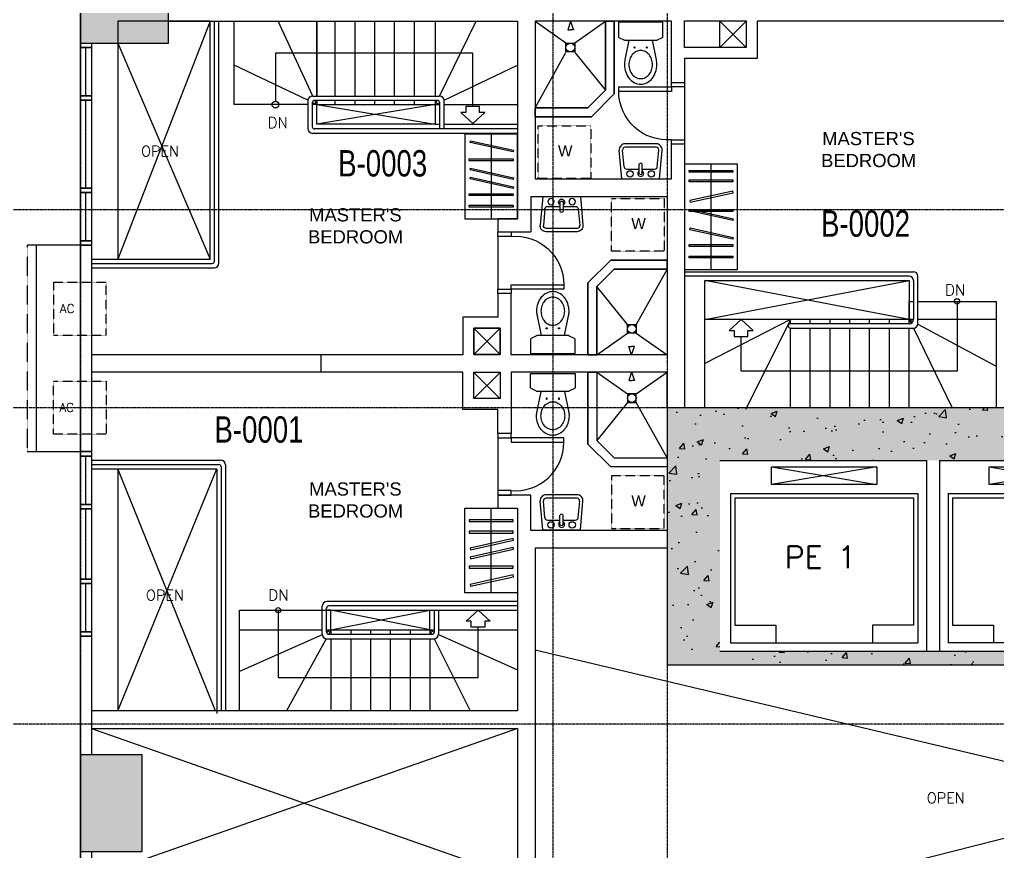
# Model space of a CAD drawing. Header units: inches. Extents: x -189245 to 740841, y -215444 to 469401.
# Drawn here: x -44410 to -33282, y -116531 to -107064 of the extents above; entities that cross this region are included whole.
import ezdxf
from ezdxf.enums import TextEntityAlignment as Align

# ---------------------------------------------------------------- set-up
doc = ezdxf.new("R2010")
doc.units = ezdxf.units.IN
doc.header["$LTSCALE"] = 10
doc.header["$MEASUREMENT"] = 0
for name, pattern in [('GRID NORMAL$0$GRID BASEMENT$0$GRID GROUND$0$GRID$0$$0$PHANTOM', [2.5, 1.25, -0.25, 0.25, -0.25, 0.25, -0.25]), ('HIDDEN', [0.375, 0.25, -0.125]), ('HIDDEN2', [0.1875, 0.125, -0.0625])]:
    doc.linetypes.add(name, pattern=pattern)
for name, color, linetype in [('A-CMU WALL', 4, 'Continuous'), ('A-COLUMN HATCH', 252, 'Continuous'), ('A-DOOR', 1, 'Continuous'), ('A-ELEVATOR', 2, 'Continuous'), ('A-EQUIPMENT', 2, 'Continuous'), ('A-EQUIPTMENT', 1, 'Continuous'), ('A-FIX', 1, 'Continuous'), ('A-FIXTURES', 2, 'Continuous'), ('A-GRID', 8, 'Continuous'), ('A-HATCH COLUMN', 252, 'Continuous'), ('A-HATCH GRAVEL', 8, 'Continuous'), ('A-HATCH-RC', 252, 'Continuous'), ('A-RAILING', 2, 'Continuous'), ('A-SHEARWALL', 6, 'Continuous'), ('A-STAIR', 1, 'Continuous'), ('A-TEXT', 3, 'Continuous'), ('A-UNIT NUMBER', 2, 'Continuous'), ('A-WINDOW', 2, 'Continuous'), ('CABINET', 1, 'Continuous'), ('COLUMN', 6, 'Continuous'), ('TEXT', 3, 'Continuous'), ('TSG- DIM BODY PLANS', 1, 'Continuous'), ('TSG- OPENNING', 1, 'Continuous'), ('TSG- plaster', 4, 'Continuous'), ('TSG- ZOCALLO', 86, 'HIDDEN2'), ('TSG-DIM_WINDWS', 1, 'Continuous')]:
    doc.layers.add(name, color=color, linetype=linetype)
doc.layers.add('DEFPOINT', color=7, linetype='Continuous', plot=False)
doc.styles.add('ARIAL', font='ARIAL.TTF', dxfattribs={"width": 0.75})
doc.styles.add('PRSP_Simplex', font='simplex.shx')

# ---------------------------------------------------------------- blocks, each defined once
blk = doc.blocks.new('door600')
at = {"color": 2}
for points in [[(50, 150), (100, 150), (100, 750), (50, 750)], [(50, 150), (0, 150), (0, 0), (50, 0)], [(700, 150), (650, 150), (650, 0), (700, 0)]]:
    blk.add_lwpolyline(points, close=True, dxfattribs=at)
at = {"color": 1}
blk.add_arc((100, 198), 552, 355.0209, 90, dxfattribs=at)
blk = doc.blocks.new('A$C0F7673EA')
at = {"layer": 'A-RAILING'}
for p, q in [((0, 1278), (-2332, 1278)), ((0, 1228), (-2312, 1228)), ((-887, 1228), (-887, 928)), ((-837, 1228), (-837, 908)), ((-2387, 908), (-2387, 1223)), ((-2337, 928), (-2337, 1203)), ((-912, 903), (-2312, 903)), ((-2332, 853), (-892, 853)), ((-2387, -1108), (-2387, -1423)), ((-2332, -1053), (-892, -1053)), ((-912, -1103), (-2312, -1103)), ((-837, -1428), (-837, -1108)), ((-2337, -1128), (-2337, -1403)), ((-887, -1428), (-887, -1128)), ((0, -1428), (-2312, -1428)), ((0, -1478), (-2332, -1478))]:
    blk.add_line(p, q, dxfattribs=at)
for centre, radius, start, end in [((-2332, 1223), 55, 90, 180), ((-2312, 1203), 25, 90, 180), ((-2332, 908), 55, 180, 270), ((-2312, 928), 25, 180, 270), ((-912, 928), 25, 270, 0), ((-892, 908), 55, 270, 0), ((-2332, -1108), 55, 90, 180), ((-2312, -1128), 25, 90, 180), ((-912, -1128), 25, 0, 90), ((-892, -1108), 55, 0, 90), ((-2332, -1423), 55, 180, 270), ((-2312, -1403), 25, 180, 270)]:
    blk.add_arc(centre, radius, start, end, dxfattribs=at)
at = {"layer": 'A-STAIR'}
for p, q in [((-2387, 950), (-3225, 950)), ((-3225, 950), (-3225, 0)), ((-2287, 950), (-2337, 950)), ((-2287, 903), (-2287, 950)), ((-937, 950), (-887, 950)), ((-937, 903), (-937, 950)), ((-837, 950), (0, 950)), ((-2287, 1), (-2287, 853)), ((-937, 0), (-937, 853)), ((-3225, -1150), (-3225, -200)), ((-2287, -201), (-2287, -1053)), ((-937, -200), (-937, -1053)), ((-2287, -1103), (-2287, -1150)), ((-937, -1103), (-937, -1150)), ((-2387, -1150), (-3225, -1150)), ((-2287, -1150), (-2337, -1150)), ((-937, -1150), (-2287, -1375)), ((-2287, -1150), (-937, -1375)), ((-937, -1150), (-887, -1150)), ((-837, -1150), (0, -1150))]:
    blk.add_line(p, q, dxfattribs=at)
at = {"layer": 'A-STAIR', "elevation": 0}
for points in [[(-2287, 950), (-937, 950), (-937, 1175)], [(-511, 966), (-511, 366), (-2756, 366), (-2756, 911)], [(-2287, 950), (-2287, 903)], [(-2287, 853), (-2287, 1)], [(-2287, -1053), (-2287, -201)], [(-511, -1166), (-511, -566), (-2756, -566), (-2756, -1111)], [(-2287, -1150), (-2287, -1103)], [(-2287, -1150), (-937, -1150), (-937, -1375)]]:
    blk.add_lwpolyline(points, dxfattribs=at)
at = {"layer": 'A-STAIR'}
for points in [[(-2287, 1175), (-937, 950)], [(-937, 1175), (-2287, 950)], [(-937, 1175), (-887, 1175)], [(-837, 1175), (0, 1175)], [(-2387, 902), (-3225, 500)], [(-2287, 950), (-2337, 926)], [(-2287, 950), (-2309, 903)], [(-2287, 903), (-2287, 950)], [(-2075, 950), (-2075, 903)], [(-1850, 950), (-1850, 903)], [(-1625, 950), (-1625, 903)], [(-1400, 950), (-1400, 903)], [(-1175, 950), (-1175, 903)], [(-937, 950), (-888, 926)], [(-937, 950), (-915, 903)], [(-838, 902), (0, 501)], [(-2332, 853), (-2725, 1)], [(-2287, 1), (-2287, 853)], [(-2075, 853), (-2075, 0)], [(-1850, 853), (-1850, 0)], [(-1625, 853), (-1625, 0)], [(-1400, 853), (-1400, 0)], [(-1175, 853), (-1175, 0)], [(-890, 853), (-474, 0)], [(-2332, -1053), (-2725, -201)], [(-2287, -201), (-2287, -1053)], [(-2075, -1053), (-2075, -200)], [(-1850, -1053), (-1850, -200)], [(-1625, -1053), (-1625, -200)], [(-1400, -1053), (-1400, -200)], [(-1175, -1053), (-1175, -200)], [(-890, -1053), (-474, -200)], [(-2387, -1102), (-3225, -700)], [(-838, -1102), (0, -701)], [(-2287, -1150), (-2309, -1103)], [(-2287, -1103), (-2287, -1150)], [(-2075, -1150), (-2075, -1103)], [(-1850, -1150), (-1850, -1103)], [(-1625, -1150), (-1625, -1103)], [(-1400, -1150), (-1400, -1103)], [(-1175, -1150), (-1175, -1103)], [(-937, -1150), (-915, -1103)], [(-2287, -1150), (-2337, -1126)], [(-937, -1150), (-888, -1126)], [(-937, -1375), (-887, -1375)], [(-837, -1375), (0, -1375)]]:
    blk.add_lwpolyline(points, dxfattribs=at)
at = {"layer": 'A-STAIR', "color": 2, "elevation": 0}
for points in [[(-647, 1042), (-511, 1166), (-374, 1042), (-433, 1042), (-433, 973), (-589, 973), (-589, 1042)], [(-647, -1242), (-511, -1366), (-374, -1242), (-433, -1242), (-433, -1173), (-589, -1173), (-589, -1242)]]:
    blk.add_lwpolyline(points, close=True, dxfattribs=at)
at = {"layer": 'A-STAIR'}
blk.add_lwpolyline([(-2287, -1150), (-937, -1150), (-937, -1375), (-2287, -1375)], close=True, dxfattribs=at)
at = {"layer": 'A-STAIR', "color": 2}
for centre in [(-2756, 950), (-2756, -1150)]:
    blk.add_circle(centre, 39, dxfattribs=at)
at = {"layer": 'TSG- DIM BODY PLANS', "color": 1}
blk.add_lwpolyline([(-2287, 950), (-937, 950), (-937, 1175), (-2287, 1175)], close=True, dxfattribs=at)
at = {"layer": 'A-TEXT', "style": 'PRSP_Simplex'}
for p in [(-2846, 1059), (-2846, -1418)]:
    blk.add_text('DN', height=125, dxfattribs=at).set_placement(p)
blk = doc.blocks.new('A$C4A62729B')
at = {"layer": 'A-COLUMN HATCH'}
for points in [[(5401, -600), (5401, -2775), (4886, -2775), (4886, -2925), (5401, -2925), (5401, -3750), (6001, -3750), (6001, 0), (1, 0), (1, -2925), (1114, -2925), (1114, -2775), (601, -2775), (601, -600)], [(2214, -2775), (2214, -2925), (3786, -2925), (3786, -2775)], [(2214, -2775), (2214, -2925), (3786, -2925), (3786, -2775)], [(5401, -8400), (5401, -6225), (4886, -6225), (4886, -6075), (5401, -6075), (5401, -5250), (6001, -5250), (6001, -9000), (1, -9000), (1, -6075), (1114, -6075), (1114, -6225), (601, -6225), (601, -8400)], [(2214, -6225), (2214, -6075), (3786, -6075), (3786, -6225)], [(2214, -6225), (2214, -6075), (3786, -6075), (3786, -6225)]]:
    blk.add_hatch(color=256, dxfattribs=at).paths.add_polyline_path(points)
at = {"layer": 'A-HATCH COLUMN'}
for points in [[(6001, 0), (1, 0), (1, -2925), (1114, -2925), (1114, -2775), (601, -2775), (601, -600), (5401, -600), (5401, -2775), (4886, -2775), (4886, -2925), (5401, -2925), (5401, -3750), (6001, -3750)], [(1109, -2775), (4893, -2775), (4893, -2925), (1109, -2925)], [(6001, -9000), (1, -9000), (1, -6075), (1114, -6075), (1114, -6225), (601, -6225), (601, -8400), (5401, -8400), (5401, -6225), (4886, -6225), (4886, -6075), (5401, -6075), (5401, -5250), (6001, -5250)], [(1109, -6225), (4893, -6225), (4893, -6075), (1109, -6075)]]:
    blk.add_hatch(color=256, dxfattribs=at).paths.add_polyline_path(points)
at = {"layer": 'A-HATCH GRAVEL'}
h = blk.add_hatch(dxfattribs=at)
h.set_pattern_fill('AR-CONC', color=256, scale=100, style=0)
h.set_pattern_definition([(50, (-6673.7, -30962.53), (717.26, -62.752), [75, -825]), (355, (-6673.7, -30962.5), (-138.751, 752.192), [60, -660]), (100.4514, (-6613.9, -30967.76), (578.51, 689.44), [63.74, -701.142]), (46.1842, (-6673.7, -30762.5), (1067.24, -165.52), [112.5, -1237.5]), (96.6356, (-6584.7, -30776.3), (934.663, 974.118), [95.61, -1051.713]), (351.1842, (-6673.7, -30762.5), (934.662, 974.12), [90, -990]), (21, (-6573.7, -30812.53), (596.907, -402.619), [75, -825]), (326, (-6573.7, -30812.5), (243.315, 725.15), [60, -660]), (71.4514, (-6523.9, -30846.1), (840.223, 322.53), [63.74, -701.142]), (37.5, (-6673.68, -30962.53), (12.1599, 332.8939), [0, -652, 0, -670, 0, -662.5]), (7.5, (-6673.68, -30962.53), (263.0695, 394.4117), [0, -382, 0, -637, 0, -252.5]), (327.5, (-6896.68, -30962.53), (533.8224, -22.5549), [0, -250, 0, -780, 0, -1035]), (317.5, (-6996.68, -30962.53), (583.186, 100.105), [0, -325, 0, -518, 0, -735])])
h.paths.add_polyline_path([(6001, 0), (1, 0), (1, -2925), (2214, -2925), (3786, -2925), (5401, -2925), (5401, -3750), (6001, -3750)])
h.paths.add_polyline_path([(5401, -600), (5401, -2775), (3786, -2775), (2214, -2775), (601, -2775), (601, -600)], flags=16)
h = blk.add_hatch(dxfattribs=at)
h.set_pattern_fill('AR-CONC', color=256, scale=100, style=0)
h.set_pattern_definition([(310, (-6673.7, 21962.53), (717.26, 62.752), [75, -825]), (5, (-6673.7, 21962.5), (-138.751, -752.192), [60, -660]), (259.5486, (-6613.9, 21967.76), (578.51, -689.44), [63.74, -701.142]), (313.8158, (-6673.7, 21762.5), (1067.24, 165.52), [112.5, -1237.5]), (263.3644, (-6584.7, 21776.3), (934.663, -974.118), [95.61, -1051.713]), (8.8158, (-6673.7, 21762.5), (934.662, -974.12), [90, -990]), (339, (-6573.7, 21812.53), (596.907, 402.619), [75, -825]), (34, (-6573.7, 21812.5), (243.315, -725.15), [60, -660]), (288.5486, (-6523.9, 21846.1), (840.223, -322.53), [63.74, -701.142]), (322.5, (-6673.68, 21962.53), (12.1599, -332.8939), [0, -652, 0, -670, 0, -662.5]), (352.5, (-6673.68, 21962.53), (263.0695, -394.4117), [0, -382, 0, -637, 0, -252.5]), (32.5, (-6896.68, 21962.53), (533.8224, 22.5549), [0, -250, 0, -780, 0, -1035]), (42.5, (-6996.68, 21962.53), (583.186, -100.105), [0, -325, 0, -518, 0, -735])])
h.paths.add_polyline_path([(6001, -9000), (1, -9000), (1, -6075), (2214, -6075), (3786, -6075), (5401, -6075), (5401, -5250), (6001, -5250)])
h.paths.add_polyline_path([(5401, -8400), (5401, -6225), (3786, -6225), (2214, -6225), (601, -6225), (601, -8400)], flags=16)
at = {"layer": 'A-EQUIPTMENT', "color": 1}
for p, q in [((1189, -875), (1189, -675)), ((1189, -675), (2389, -675)), ((2389, -675), (1189, -875)), ((1189, -675), (2389, -875)), ((2389, -675), (2389, -875)), ((3664, -875), (3664, -675)), ((3664, -675), (4864, -675)), ((4864, -675), (3664, -875)), ((3664, -675), (4864, -875)), ((4864, -675), (4864, -875)), ((2389, -875), (1189, -875)), ((4864, -875), (3664, -875)), ((723, -975), (723, -2675)), ((723, -975), (2854, -975)), ((2854, -975), (2854, -2675)), ((3198, -975), (3198, -2675)), ((3198, -975), (5329, -975)), ((5329, -975), (5329, -2675)), ((773, -1025), (773, -2475)), ((773, -1025), (2804, -1025)), ((2804, -1025), (2804, -2475)), ((3248, -1025), (3248, -2475)), ((3248, -1025), (5279, -1025)), ((5279, -1025), (5279, -2475)), ((773, -2475), (1239, -2475)), ((1239, -2475), (1239, -2675)), ((2804, -2475), (2339, -2475)), ((2339, -2475), (2339, -2675)), ((3248, -2475), (3714, -2475)), ((3714, -2475), (3714, -2675)), ((5279, -2475), (4814, -2475)), ((4814, -2475), (4814, -2675)), ((723, -2675), (2854, -2675)), ((5329, -2675), (3198, -2675)), ((723, -6325), (2854, -6325)), ((723, -8025), (723, -6325)), ((1239, -6525), (1239, -6325)), ((2339, -6525), (2339, -6325)), ((2854, -8025), (2854, -6325)), ((5329, -6325), (3198, -6325)), ((3198, -8025), (3198, -6325)), ((3714, -6525), (3714, -6325)), ((4814, -6525), (4814, -6325)), ((5329, -8025), (5329, -6325)), ((773, -6525), (1239, -6525)), ((773, -7975), (773, -6525)), ((2804, -6525), (2339, -6525)), ((2804, -7975), (2804, -6525)), ((3248, -7975), (3248, -6525)), ((3248, -6525), (3714, -6525)), ((5279, -6525), (4814, -6525)), ((5279, -7975), (5279, -6525)), ((773, -7975), (2804, -7975)), ((3248, -7975), (5279, -7975)), ((723, -8025), (2854, -8025)), ((3198, -8025), (5329, -8025)), ((2389, -8125), (1189, -8125)), ((1189, -8125), (1189, -8325)), ((2389, -8325), (1189, -8125)), ((1189, -8325), (2389, -8125)), ((2389, -8325), (2389, -8125)), ((4864, -8125), (3664, -8125)), ((3664, -8125), (3664, -8325)), ((4864, -8325), (3664, -8125)), ((3664, -8325), (4864, -8125)), ((4864, -8325), (4864, -8125)), ((1189, -8325), (2389, -8325)), ((3664, -8325), (4864, -8325))]:
    blk.add_line(p, q, dxfattribs=at)
at = {"layer": 'A-SHEARWALL'}
for p, q in [((6000, 0), (0, 0)), ((0, 0), (0, -2925)), ((6001, -3750), (6001, 0)), ((601, -600), (1898, -600)), ((601, -600), (2951, -600)), ((2951, -600), (2951, -2778)), ((3101, -600), (3101, -2778)), ((3101, -600), (5401, -600)), ((3101, -600), (5401, -600)), ((5401, -2775), (601, -2775)), ((2214, -2775), (601, -2775)), ((2951, -2775), (2214, -2775)), ((2951, -2775), (2214, -2775)), ((3786, -2775), (3101, -2775)), ((3786, -2775), (3101, -2775)), ((1, -2925), (5401, -2925)), ((1, -2925), (2214, -2925)), ((2214, -2925), (3786, -2925)), ((2214, -2925), (3786, -2925)), ((5401, -2925), (5401, -3750)), ((5401, -3750), (6001, -3750)), ((5401, -6075), (5401, -5250)), ((5401, -5250), (6001, -5250)), ((6001, -5250), (6001, -9000)), ((0, -9000), (0, -6075)), ((1, -6075), (5401, -6075)), ((1, -6075), (2214, -6075)), ((2214, -6075), (3786, -6075)), ((2214, -6075), (3786, -6075)), ((5401, -6225), (601, -6225)), ((2214, -6225), (601, -6225)), ((2951, -6225), (2214, -6225)), ((2951, -6225), (2214, -6225)), ((3786, -6225), (3101, -6225)), ((3786, -6225), (3101, -6225)), ((601, -8400), (1898, -8400)), ((601, -8400), (2951, -8400)), ((3101, -8400), (5401, -8400)), ((3101, -8400), (5401, -8400)), ((6000, -9000), (0, -9000))]:
    blk.add_line(p, q, dxfattribs=at)
at = {"layer": 'A-SHEARWALL', "color": 2}
for p, q in [((2951, -600), (2951, -2775)), ((3101, -600), (3101, -2775)), ((2951, -8400), (2951, -6222)), ((2951, -8400), (2951, -6225)), ((3101, -8400), (3101, -6222)), ((3101, -8400), (3101, -6225))]:
    blk.add_line(p, q, dxfattribs=at)
at = {"layer": 'A-WINDOW', "color": 1}
blk.add_line((2951, -6225), (3101, -6225), dxfattribs=at)
at = {"layer": 'A-TEXT', "linetype": 'Continuous', "style": 'PRSP_Simplex'}
for s, p in [('PE 1', (1748, -1700)), ('PE 2', (4292, -1700)), ('PE 3', (1748, -7240)), ('PE 4', (4292, -7240))]:
    blk.add_text(s, height=250, dxfattribs=at).set_placement(p, align=Align.MIDDLE)
blk = doc.blocks.new('SHOWERHD')
at = {"layer": 'A-FIXTURES', "color": 2}
for p, q in [((-31, 93), (0, 93)), ((0, 0), (-31, 93)), ((0, 0), (31, 93)), ((31, 93), (0, 93))]:
    blk.add_line(p, q, dxfattribs=at)
blk = doc.blocks.new('EFLSHR-P')
at = {"layer": 'A-FIXTURES'}
for points in [[(186, -248), (216, -184, 0.142156), (218, -178), (218, 178, 0.142156), (216, 184), (186, 248, 0.256929), (177, 252), (13, 252), (13, -253), (177, -253)], [(218, -133), (441, -179, 0.05118), (495, -185, 0.083091), (582, -170, 0.090724), (653, -131, 0.104124), (702, -69, 0.11609), (718, 0, 0.11609), (702, 69, 0.104124), (653, 131, 0.090724), (582, 170, 0.083091), (495, 185, 0.05118), (441, 179), (218, 133)]]:
    blk.add_lwpolyline(points, format="xyb", dxfattribs=at)
blk.add_lwpolyline([(495, 135, 0.084254), (433, 124, 0.091411), (382, 95, 0.103766), (347, 50, 0.114587), (335, 0, 0.114587), (347, -50, 0.103766), (382, -95, 0.091411), (433, -124, 0.084254), (495, -135, 0.084254), (558, -124, 0.091411), (609, -95, 0.103766), (644, -50, 0.114587), (655, 0, 0.114587), (644, 50, 0.103766), (609, 95, 0.091411), (558, 124, 0.084254)], format="xyb", close=True, dxfattribs=at)
for centre in [(300, 70), (300, -70)]:
    blk.add_circle(centre, 6.77, dxfattribs=at)
blk.add_arc((177, -243), 10, 270, 327.6371, dxfattribs=at)
blk = doc.blocks.new('LAV')
for p, q in [((-214, 0), (-243, -326)), ((214, 0), (-214, 0)), ((214, 0), (243, -326)), ((-18, -63), (-18, -170)), ((18, -63), (18, -170)), ((-189, -139), (-206, -329)), ((-18, -112), (-159, -112)), ((159, -112), (18, -112)), ((189, -139), (206, -329)), ((-176, -362), (176, -362)), ((-176, -400), (176, -400))]:
    blk.add_line(p, q)
for centre in [(-121, -58), (121, -58)]:
    blk.add_circle(centre, 36)
for centre, radius, start, end in [((0, -63), 34.1, 301.2757, 238.7243), ((0, -71), 19.7, 25.7914, 154.2086), ((-159, -142), 30, 90, 174.9088), ((0, -161), 19.7, 205.7914, 334.2086), ((159, -142), 30, 5.0912, 90), ((-176, -332), 68, 174.9088, 270), ((-176, -332), 30, 174.9088, 270), ((176, -332), 68, 270, 5.0912), ((176, -332), 30, 270, 5.0912)]:
    blk.add_arc(centre, radius, start, end)
blk = doc.blocks.new('A$C588E7C43')
at = {"layer": 'CABINET', "color": 2, "linetype": 'HIDDEN', "ltscale": 500}
blk.add_line((-300, -964), (-300, 0), dxfattribs=at)
at = {"layer": 'CABINET', "color": 1, "linetype": 'Continuous'}
blk.add_lwpolyline([(0, -964), (-600, -964), (-600, 0), (0, 0)], close=True, dxfattribs=at)
at = {"layer": 'CABINET', "color": 2}
for points in [[(-50, -153), (-50, -133), (-550, -133), (-550, -153)], [(-50, -283), (-50, -263), (-550, -263), (-550, -283)], [(-47, -365), (-51, -346), (-539, -453), (-535, -473)], [(-47, -467), (-51, -448), (-539, -556), (-535, -575)], [(-50, -681), (-50, -661), (-550, -661), (-550, -681)], [(-47, -780), (-51, -760), (-539, -868), (-535, -888)]]:
    blk.add_lwpolyline(points, close=True, dxfattribs=at)

msp = doc.modelspace()

# ---------------------------------------------------------------- hatches: boundary and pattern name
at = {"layer": 'COLUMN'}
h = msp.add_hatch(color=253, dxfattribs=at)
h.paths.add_polyline_path([(-43716.96423, -115430.85693), (-43716.96423, -116530.85693), (-43016.96423, -116530.85693), (-43016.96423, -115430.85693)])
h.paths.add_polyline_path([(-37042.0004, -128580.85704), (-35942.00081, -128580.85693), (-35942.00053, -129380.85693), (-37042.0004, -129380.85704)])
h.paths.add_polyline_path([(-43717.0004, -124630.85693), (-42717.0004, -124630.85693), (-42717.0004, -125330.85693), (-43717.0004, -125330.85693)])
h.paths.add_polyline_path([(-43717.0004, -107330.85693), (-42717.0004, -107330.85693), (-42717.0004, -106630.85693), (-43717.0004, -106630.85693)])
h.paths.add_polyline_path([(-43717.0004, -99330.85985), (-42817.0004, -99330.85985), (-42817.0004, -98630.85985), (-43717.0004, -98630.85985)])
h.paths.add_polyline_path([(-43717.0004, -95230.85693), (-42917.0004, -95230.85693), (-42917.0004, -94530.85693), (-43717.0004, -94530.85693)])
h.paths.add_polyline_path([(-22292.0004, -117730.85693), (-21592.0004, -117730.85693), (-21592.0004, -116730.85693), (-22292.0004, -116730.85693)])
h.paths.add_polyline_path([(-10292.0004, -117730.85693), (-9592.0004, -117730.85693), (-9592.0004, -116730.85693), (-10292.0004, -116730.85693)])
h.paths.add_polyline_path([(-13291.64226, -110230.85693), (-12591.64226, -110230.85693), (-12591.64226, -109230.85693), (-13291.64226, -109230.85693)])
h.paths.add_polyline_path([(-16292.0004, -117730.85693), (-15592.0004, -117730.85693), (-15592.0004, -116730.85693), (-16292.0004, -116730.85693)])
h.paths.add_polyline_path([(-37042.0004, -102580.85693), (-35942.00081, -102580.85683), (-35942.00053, -103380.85683), (-37042.0004, -103380.85693)])
h.paths.add_polyline_path([(-32667.0004, -103330.85693), (-31867.0004, -103330.85693), (-31867.0004, -102630.85693), (-32667.0004, -102630.85693)])
h.paths.add_polyline_path([(-32667.0004, -129330.85693), (-31867.0004, -129330.85693), (-31867.0004, -128630.85693), (-32667.0004, -128630.85693)])
h.paths.add_polyline_path([(-19292.0004, -110230.85693), (-18592.0004, -110230.85693), (-18592.0004, -109230.85693), (-19292.0004, -109230.85693)])
h.paths.add_polyline_path([(-25292.0004, -110230.85693), (-24592.0004, -110230.85693), (-24592.0004, -109230.85693), (-25292.0004, -109230.85693)])
h.paths.add_polyline_path([(-28292.00041, -117730.85693), (-27592.00041, -117730.85693), (-27592.00041, -116730.85693), (-28292.00041, -116730.85693)])
h.paths.add_polyline_path([(-10292.0004, -122730.85693), (-9592.0004, -122730.85693), (-9592.0004, -121730.85693), (-10292.0004, -121730.85693)])
h.paths.add_polyline_path([(-16292.0004, -122730.85693), (-15592.0004, -122730.85693), (-15592.0004, -121730.85693), (-16292.0004, -121730.85693)])
h.paths.add_polyline_path([(-22292.0004, -122730.85693), (-21592.0004, -122730.85693), (-21592.0004, -121730.85693), (-22292.0004, -121730.85693)])
h.paths.add_polyline_path([(-28292.00041, -122730.85693), (-27592.00041, -122730.85693), (-27592.00041, -121730.85693), (-28292.00041, -121730.85693)])
h.paths.add_polyline_path([(-32667.0004, -109930.85693), (-31867.0004, -109930.85693), (-31867.0004, -109230.85693), (-32667.0004, -109230.85693)])
h.paths.add_polyline_path([(-43717.0004, -132626.32537), (-42817.0004, -132626.32537), (-42817.0004, -133326.32537), (-43717.0004, -133326.32537)])
h.paths.add_polyline_path([(-43717.0004, -136730.85693), (-42917.0004, -136730.85693), (-42917.0004, -137430.85693), (-43717.0004, -137430.85693)])
h.paths.add_polyline_path([(-32667.0004, -122030.85693), (-32667.0004, -122730.85693), (-31867.0004, -122730.85693), (-31867.0004, -122030.85693)])
edge = h.paths.add_edge_path()
edge.add_line((-32666.24158, -109880.85693), (-32667.0004, -109230.85693))
edge.add_line((-32667.0004, -109230.85693), (-31867.0004, -109230.85693))

# ---------------------------------------------------------------- linework, layer by layer
at = {"layer": 'A-CMU WALL'}
for p, q in [((-43717.0004, -107080.85693), (-43716.85851, -106630.85401)), ((-43717.0004, -106880.85693), (-43716.85851, -107330.85985)), ((-43717.0004, -107330.85985), (-43517.0004, -107330.85985)), ((-43717.0004, -107330.85985), (-43517.0004, -107330.85985)), ((-37042.0004, -110052.87205), (-37042.0004, -110052.87205)), ((-38092.0004, -110877.87205), (-38092.0004, -110877.87205)), ((-37942.0004, -110902.87323), (-37942.0004, -110902.87323)), ((-38092.0004, -111077.87205), (-38092.0004, -111077.87205)), ((-37942.00099, -111077.87087), (-37942.00099, -111077.87087)), ((-36842.0004, -111480.85693), (-37042.0004, -111480.85693)), ((-37042.0004, -111902.87205), (-37042.0004, -111902.87205)), ((-37042.0004, -112052.87205), (-37042.0004, -112052.87205)), ((-38743.85908, -113053.22918), (-38743.85908, -113053.22918)), ((-43591.78349, -115130.95905), (-43591.78349, -115430.85693)), ((-43591.78349, -116530.85693), (-43591.78349, -116830.85693))]:
    msp.add_line(p, q, dxfattribs=at)
at = {"layer": 'A-CMU WALL', "color": 1}
for p, q in [((-42242.0004, -107080.85686), (-43292.0004, -109789.80914)), ((-43292.0004, -107330.85686), (-42242.0004, -109789.80914)), ((-38942.00075, -110876.82868), (-39242.00075, -110576.82868)), ((-38942.00075, -110576.82868), (-39242.00075, -110876.82868)), ((-38941.8179, -111080.35658), (-39242.0004, -111377.87087)), ((-38941.8179, -111380.35658), (-39241.8179, -111080.35658)), ((-42181.7009, -114930.85693), (-43292.00046, -112177.87191)), ((-43292.00046, -112177.87191), (-43292.00046, -114930.95905)), ((-43292.0004, -114930.85693), (-42167.0004, -112177.87205))]:
    msp.add_line(p, q, dxfattribs=at)
at = {"layer": 'A-CMU WALL', "color": 3}
for p, q in [((-43716.69483, -109905.85693), (-43716.87558, -109905.85693)), ((-43716.69483, -110055.85693), (-43716.87558, -110055.85693))]:
    msp.add_line(p, q, dxfattribs=at)
at = {"layer": 'A-CMU WALL', "color": 1}
msp.add_lwpolyline([(-43292.0004, -109789.80914), (-42242.0004, -109789.80914), (-42242.0004, -107080.85686), (-43292.0004, -107080.85686)], close=True, dxfattribs=at)
at = {"layer": 'A-CMU WALL'}
for points in [[(-36842.0004, -107077.32202), (-36142.0004, -107077.32202), (-36142.0004, -107380.85203), (-36842.07274, -107380.85203)], [(-36842.0004, -107077.32202), (-36142.0004, -107077.32202), (-36142.0004, -107380.85203), (-36842.07274, -107380.85203)], [(-36142.0004, -107077.32202), (-36142.0053, -107380.85203), (-36441.96423, -107380.85203), (-36442.0004, -107077.32202)], [(-43717.04303, -109630.85991), (-43592.04303, -109630.85991), (-43592.04303, -111980.85699), (-43717.04303, -111980.85699)], [(-39242.0004, -110876.82903), (-39242.0004, -110576.82903), (-38942.0004, -110576.82903), (-38942.0004, -110876.82903)], [(-39241.81966, -110876.82447), (-38941.81966, -110876.82447), (-38941.92596, -110576.82692), (-39241.81755, -110576.82692)], [(-39241.81966, -110876.82447), (-38942.18394, -110876.82447), (-38942.18394, -110577.01188), (-39241.81966, -110577.01188)], [(-39241.8562, -111077.87087), (-38941.82351, -111077.87087), (-38941.89088, -111377.87087), (-39242.0004, -111377.87087)], [(-43717.04303, -114080.85699), (-43592.04303, -114080.85699), (-43592.04303, -115431.41856), (-43717.04303, -115431.41856)]]:
    msp.add_lwpolyline(points, close=True, dxfattribs=at)
msp.add_lwpolyline([(-36442.0004, -107080.85693), (-36441.9289, -107080.85693)], dxfattribs=at)
at = {"layer": 'A-DOOR'}
for p, q in [((-36842.0004, -107830.85693), (-36842.0004, -108430.85693)), ((-38967.0004, -109530.85811), (-38967.0004, -110130.85811)), ((-38967.0004, -111824.88599), (-38967.0004, -112424.88599))]:
    msp.add_line(p, q, dxfattribs=at)
at = {"layer": 'A-ELEVATOR', "color": 1}
for p, q in [((-38543.48776, -114237.08773), (-28042.00041, -116730.85693)), ((-38742.0004, -115130.95905), (-43591.78349, -116830.85693)), ((-43591.78349, -115130.95905), (-38742.0004, -116830.85693)), ((-28042.00041, -115080.85693), (-38542.3682, -117731.03597))]:
    msp.add_line(p, q, dxfattribs=at)
at = {"layer": 'A-EQUIPMENT', "ltscale": 100}
msp.add_lwpolyline([(-43722.9138, -109630.8598), (-44222.9138, -109630.8598), (-44222.9138, -111980.85687), (-43722.9138, -111980.85687)], dxfattribs=at)
at = {"layer": 'A-EQUIPTMENT', "linetype": 'HIDDEN'}
msp.add_lwpolyline([(-44222.9138, -109630.8598), (-44322.9138, -109630.8598), (-44322.9138, -111980.85687), (-44222.9138, -111980.85687)], dxfattribs=at)
at = {"layer": 'A-EQUIPTMENT', "color": 1, "linetype": 'HIDDEN2'}
for points in [[(-44022.9138, -110655.85687), (-43422.9138, -110655.85687), (-43422.9138, -110055.85687), (-44022.9138, -110055.85687)], [(-44022.9138, -111180.85687), (-43422.9138, -111180.85687), (-43422.9138, -111780.85687), (-44022.9138, -111780.85687)]]:
    msp.add_lwpolyline(points, close=True, dxfattribs=at)
at = {"layer": 'A-FIX', "color": 1}
for p, q in [((-36142.0004, -107080.85693), (-36442.0004, -107380.85097)), ((-36442.0004, -107080.85693), (-36142.0004, -107380.85693))]:
    msp.add_line(p, q, dxfattribs=at)
at = {"layer": 'A-FIXTURES', "color": 1}
for p, q in [((-38192.00038, -107331.82666), (-38542.00038, -107086.82666)), ((-37742.00038, -107086.82666), (-38092.00038, -107331.82666)), ((-38542.00039, -108068.8569), (-38192.00039, -107438.8569)), ((-38092.00039, -107438.8569), (-37742.00039, -107868.8569)), ((-37042.00038, -109902.87202), (-37392.00038, -110532.87202)), ((-37492.00038, -110532.87202), (-37842.00038, -110102.87202)), ((-37842.00038, -110877.87202), (-37492.00038, -110632.87202)), ((-37392.00038, -110632.87202), (-37042.00038, -110877.87202)), ((-37842.00038, -111077.87202), (-37492.00038, -111322.87202)), ((-37392.00038, -111322.87202), (-37042.00038, -111077.87202)), ((-37492.00038, -111422.87202), (-37842.00038, -111852.87202)), ((-37042.00038, -112052.87202), (-37392.00038, -111422.87202))]:
    msp.add_line(p, q, dxfattribs=at)
at = {"layer": 'A-FIXTURES', "color": 2}
for points in [[(-38192.00038, -107431.82666), (-38192.00038, -107331.82666), (-38092.00038, -107331.82666), (-38092.00038, -107431.82666)], [(-37392.00038, -110532.87202), (-37392.00038, -110632.87202), (-37492.00038, -110632.87202), (-37492.00038, -110532.87202)], [(-37392.00038, -111422.87202), (-37392.00038, -111322.87202), (-37492.00038, -111322.87202), (-37492.00038, -111422.87202)]]:
    msp.add_lwpolyline(points, close=True, dxfattribs=at)
for centre in [(-38142.00038, -107381.82666), (-37442.00038, -110582.87202), (-37442.00038, -111372.87202)]:
    msp.add_circle(centre, 50, dxfattribs=at)
at = {"layer": 'A-GRID', "linetype": 'GRID NORMAL$0$GRID BASEMENT$0$GRID GROUND$0$GRID$0$$0$PHANTOM'}
for p, q in [((-43717.0004, -82882.74088), (-43717.0004, -143550.89361)), ((-38342.0004, -82882.74088), (-38342.0004, -143550.89361)), ((-37042.0004, -82882.74088), (-37042.0004, -143550.89361)), ((8258.22275, -109230.8569), (-53786.76847, -109230.8569)), ((8258.22275, -111480.8569), (-53786.76847, -111480.8569)), ((8258.22275, -115080.8569), (-53786.76847, -115080.8569))]:
    msp.add_line(p, q, dxfattribs=at)
at = {"layer": 'A-HATCH-RC', "color": 4, "lineweight": 0, "ltscale": 500}
msp.add_line((-43717.0004, -110880.85693), (-43717.0004, -109630.85985), dxfattribs=at)
at = {"layer": 'A-RAILING', "color": 1}
for p, q in [((-42242.0004, -109789.80914), (-42242.0004, -107080.85686)), ((-43591.91109, -109789.80914), (-42242.0004, -109789.80914)), ((-43592.0004, -112177.87205), (-42167.0004, -112177.87205)), ((-42167.0004, -112177.87205), (-42167.0004, -114959.55315))]:
    msp.add_line(p, q, dxfattribs=at)
at = {"layer": 'A-RAILING'}
for p, q in [((-42192.0004, -109814.80914), (-42192.0004, -107080.85686)), ((-42142.0004, -109834.80914), (-42142.0004, -107080.85686)), ((-43591.91109, -109839.80914), (-42217.0004, -109839.80914)), ((-43591.91109, -109889.80914), (-42197.0004, -109889.80914)), ((-36842.0004, -109932.85682), (-34236.98341, -109932.85682)), ((-34286.98341, -109982.85682), (-36842.0004, -109982.85682)), ((-34236.98341, -110032.85682), (-34236.98341, -110475.85682)), ((-34186.98341, -110525.85682), (-34186.98341, -109982.85682)), ((-34186.98341, -110077.6616), (-34186.98341, -109982.85682)), ((-34286.98341, -110525.85682), (-35636.98344, -110525.85682)), ((-35636.98344, -110575.85682), (-34236.98341, -110575.85682)), ((-43592.0004, -112077.87205), (-42122.0004, -112077.87205)), ((-43592.0004, -112127.87205), (-42142.0004, -112127.87205)), ((-42117.0004, -112152.87205), (-42117.0004, -114930.85693)), ((-42067.0004, -112132.87205), (-42067.0004, -114930.85693)), ((-38742.01885, -113685.85693), (-40912.0004, -113685.85693)), ((-40967.0004, -114055.85693), (-40967.0004, -113740.85693)), ((-40917.0004, -114035.85693), (-40917.0004, -113760.85693)), ((-38742.01885, -113735.85693), (-40892.0004, -113735.85693)), ((-39692.0004, -113785.85693), (-39692.0004, -114035.85693)), ((-39642.0004, -113785.85693), (-39642.0004, -114055.85693)), ((-39717.0004, -114060.85693), (-40892.0004, -114060.85693)), ((-40912.0004, -114110.85693), (-39697.0004, -114110.85693))]:
    msp.add_line(p, q, dxfattribs=at)
for centre, radius, start, end in [((-42217.0004, -109814.80914), 25, 270, 0), ((-42197.0004, -109834.80914), 55, 270, 0), ((-34236.98341, -109982.85682), 50, 0, 90), ((-34286.98341, -110032.85682), 50, 0, 90), ((-34286.98341, -110475.85682), 50, 270, 0), ((-35636.98344, -110550.85682), 25, 90, 270), ((-34236.98341, -110525.85682), 50, 270, 0), ((-42142.0004, -112152.87205), 25, 0, 90), ((-42122.0004, -112132.87205), 55, 0, 90), ((-40912.0004, -113740.85693), 55, 90, 180), ((-40892.0004, -113760.85693), 25, 90, 180), ((-40912.0004, -114055.85693), 55, 180, 270), ((-40892.0004, -114035.85693), 25, 180, 270), ((-39717.0004, -114035.85693), 25, 270, 0), ((-39697.0004, -114055.85693), 55, 270, 0)]:
    msp.add_arc(centre, radius, start, end, dxfattribs=at)
at = {"layer": 'A-SHEARWALL'}
for p, q in [((-31042.0004, -111480.85693), (-37042.0004, -111480.85693)), ((-37042.0004, -111480.85693), (-37042.0004, -114405.85693))]:
    msp.add_line(p, q, dxfattribs=at)
at = {"layer": 'A-STAIR', "linetype": 'Continuous'}
for p, q in [((-36611.98343, -111480.8569), (-36611.98343, -110032.85682)), ((-36611.98343, -110032.85682), (-35736.98344, -110032.85682)), ((-34286.98344, -110475.85684), (-34286.98343, -110270.8569)), ((-34186.98341, -110270.8569), (-33296.98343, -110270.8569)), ((-33296.98343, -110270.8569), (-33296.98343, -111480.8569)), ((-35636.98344, -110475.85685), (-36611.98343, -110978.35685)), ((-35636.98344, -110475.85685), (-36139.48343, -111480.8569)), ((-35636.98344, -110525.85682), (-35636.98344, -110475.85682)), ((-35411.98344, -110525.85682), (-35411.98344, -110475.85683)), ((-35186.98344, -110525.85682), (-35186.98344, -110475.85685)), ((-34961.98344, -110525.85682), (-34961.98344, -110475.85686)), ((-34736.98344, -110525.85682), (-34736.98344, -110475.85687)), ((-34511.98344, -110525.85682), (-34511.98344, -110475.85688)), ((-34286.98344, -110525.85682), (-34286.98344, -110475.85691)), ((-35636.98344, -111480.8569), (-35636.98344, -110575.85682)), ((-35411.98344, -111480.8569), (-35411.98344, -110575.85682)), ((-35186.98344, -111480.8569), (-35186.98344, -110575.85682)), ((-34961.98344, -111480.8569), (-34961.98344, -110575.85682)), ((-34736.98344, -111480.8569), (-34736.98344, -110575.85682)), ((-34511.98344, -111480.8569), (-34511.98344, -110575.85682)), ((-34286.98344, -111480.8569), (-34286.98344, -110575.85682))]:
    msp.add_line(p, q, dxfattribs=at)
at = {"layer": 'A-STAIR'}
for p, q in [((-40867.0004, -114010.85693), (-39742.0004, -113785.85693)), ((-39742.0004, -114010.85693), (-40867.0004, -113785.85693)), ((-39742.0004, -114010.85693), (-39742.0004, -113785.85693)), ((-41908.0004, -114010.85693), (-40967.0004, -114010.85693)), ((-40966.16647, -114065.39827), (-41908.0004, -114484.59677)), ((-40917.0004, -114010.85693), (-39692.0004, -114010.85693)), ((-40867.0004, -114010.85693), (-40916.88157, -114038.29157)), ((-40867.0004, -114010.85693), (-40894.43504, -114060.7381)), ((-40867.0004, -114010.85693), (-40867.0004, -114060.85693)), ((-40642.0004, -114010.85693), (-40642.0004, -114060.85693)), ((-40417.0004, -114010.85693), (-40417.0004, -114060.85693)), ((-40192.0004, -114010.85693), (-40192.0004, -114060.85693)), ((-39967.0004, -114010.85693), (-39967.0004, -114060.85693)), ((-39742.0004, -114010.85693), (-39692.0004, -114035.85693)), ((-39742.0004, -114010.85693), (-39717.0004, -114060.85693)), ((-39742.0004, -114010.85693), (-39742.0004, -114060.85693)), ((-39642.2183, -114060.74798), (-38742.0004, -114465.85584)), ((-39642.0004, -114010.85693), (-38742.0004, -114010.85693)), ((-39642.0004, -114010.85693), (-38742.0004, -114010.85693)), ((-40921.54173, -114110.023), (-41373.0004, -114930.85693)), ((-40867.0004, -114110.85693), (-40867.0004, -114930.85693)), ((-40642.0004, -114110.85693), (-40642.0004, -114930.85693)), ((-40417.0004, -114110.85693), (-40417.0004, -114930.85693)), ((-40192.0004, -114110.85693), (-40192.0004, -114930.85693)), ((-39967.0004, -114110.85693), (-39967.0004, -114930.85693)), ((-39742.0004, -114110.85693), (-39742.0004, -114930.85693)), ((-39692.10935, -114110.63902), (-39282.0004, -114930.85693))]:
    msp.add_line(p, q, dxfattribs=at)
for points in [[(-33739.98959, -110280.79057), (-33739.98959, -111065.57623), (-36199.00475, -111065.57623), (-36199.00475, -110671.98175)], [(-41467.0004, -113785.85693), (-41467.0004, -114550.41673)], [(-40867.0004, -114010.85693), (-40867.0004, -113785.85693), (-40917.0004, -113785.85693)], [(-41467.0004, -114550.41673), (-39192.0004, -114550.41673), (-39192.0004, -113978.98179)]]:
    msp.add_lwpolyline(points, dxfattribs=at)
at = {"layer": 'A-STAIR', "linetype": 'Continuous'}
for points in [[(-35736.98344, -110475.85685), (-36611.98343, -110475.85681)], [(-34236.98341, -110475.85691), (-35686.98344, -110475.85685)], [(-34286.98344, -110475.85684), (-34265.08497, -110520.80633)], [(-34286.98341, -110475.8569), (-34242.97849, -110499.59639)], [(-33296.98343, -110475.85695), (-34186.98341, -110475.85691)], [(-34238.2655, -110575.85682), (-33797.36806, -111480.8569)], [(-34187.13315, -110529.72349), (-33296.98343, -111009.93588)]]:
    msp.add_lwpolyline(points, dxfattribs=at)
at = {"layer": 'A-STAIR', "color": 2}
for points in [[(-36062.50475, -110603.16162), (-36199.00475, -110475.85681), (-36335.50475, -110603.16162), (-36277.00475, -110603.16162), (-36277.00475, -110671.98175), (-36121.00475, -110671.98175), (-36121.00475, -110603.16162)], [(-39328.5004, -113910.16167), (-39192.0004, -113785.85693), (-39055.5004, -113910.16167), (-39114.0004, -113910.16167), (-39114.0004, -113978.98179), (-39270.0004, -113978.98179), (-39270.0004, -113910.16167)]]:
    msp.add_lwpolyline(points, close=True, dxfattribs=at)
at = {"layer": 'A-STAIR'}
msp.add_lwpolyline([(-38742.0004, -114930.85693), (-41908.0004, -114930.85693), (-41908.0004, -113785.85693), (-38742.0004, -113785.85693)], close=True, dxfattribs=at)
at = {"layer": 'A-STAIR', "color": 2}
for centre in [(-33741.98342, -110270.8569), (-41467.0004, -113785.85693)]:
    msp.add_circle(centre, 30, dxfattribs=at)
at = {"layer": 'A-WINDOW', "color": 2, "linetype": 'Continuous'}
for p, q in [((-43654.54303, -107930.85991), (-43654.54303, -107380.85991)), ((-43654.54303, -108980.85991), (-43654.54303, -107980.85991)), ((-43654.54303, -109580.85991), (-43654.54303, -109030.85991)), ((-43654.54303, -112580.85699), (-43654.54303, -112030.85699)), ((-43654.54303, -113430.85699), (-43654.54303, -112630.85699)), ((-43654.54303, -114030.85699), (-43654.54303, -113480.85699))]:
    msp.add_line(p, q, dxfattribs=at)
for points in [[(-43717.04303, -107330.85699), (-43592.04303, -107330.85699), (-43592.04303, -107380.85991), (-43717.04303, -107380.85991)], [(-43717.04303, -107930.85991), (-43592.04303, -107930.85991), (-43592.04303, -107980.85991), (-43717.04303, -107980.85991)], [(-43717.04303, -108980.85991), (-43592.04303, -108980.85991), (-43592.04303, -109030.85991), (-43717.04303, -109030.85991)], [(-43717.04303, -109580.85991), (-43592.04303, -109580.85991), (-43592.04303, -109630.85991), (-43717.04303, -109630.85991)], [(-43717.04303, -111980.85699), (-43592.04303, -111980.85699), (-43592.04303, -112030.85699), (-43717.04303, -112030.85699)], [(-43717.04303, -112580.85699), (-43592.04303, -112580.85699), (-43592.04303, -112630.85699), (-43717.04303, -112630.85699)], [(-43717.04303, -113430.85699), (-43592.04303, -113430.85699), (-43592.04303, -113480.85699), (-43717.04303, -113480.85699)], [(-43717.04303, -114030.85699), (-43592.04303, -114030.85699), (-43592.04303, -114080.85699), (-43717.04303, -114080.85699)]]:
    msp.add_lwpolyline(points, close=True, dxfattribs=at)
at = {"layer": 'A-WINDOW', "color": 1, "linetype": 'Continuous'}
for points in [[(-43717.04303, -107380.85991), (-43592.04303, -107380.85991), (-43592.04303, -107930.85991), (-43717.04303, -107930.85991)], [(-43717.04303, -107980.85991), (-43592.04303, -107980.85991), (-43592.04303, -108980.85991), (-43717.04303, -108980.85991)], [(-43717.04303, -109030.85991), (-43592.04303, -109030.85991), (-43592.04303, -109580.85991), (-43717.04303, -109580.85991)], [(-43717.04303, -112030.85699), (-43592.04303, -112030.85699), (-43592.04303, -112580.85699), (-43717.04303, -112580.85699)], [(-43717.04303, -112630.85699), (-43592.04303, -112630.85699), (-43592.04303, -113430.85699), (-43717.04303, -113430.85699)], [(-43717.04303, -113480.85699), (-43592.04303, -113480.85699), (-43592.04303, -114030.85699), (-43717.04303, -114030.85699)]]:
    msp.add_lwpolyline(points, close=True, dxfattribs=at)
at = {"layer": 'A-WINDOW', "linetype": 'HIDDEN2'}
for points in [[(-37909.26523, -108271.69645), (-37909.26523, -108871.69645), (-38509.26523, -108871.69645), (-38509.26523, -108271.69645)], [(-37674.73554, -109700.03247), (-37674.73554, -109100.03247), (-37074.73554, -109100.03247), (-37074.73554, -109700.03247)], [(-37674.73554, -112255.71156), (-37674.73554, -112855.71156), (-37074.73554, -112855.71156), (-37074.73554, -112255.71156)]]:
    msp.add_lwpolyline(points, close=True, dxfattribs=at)
at = {"layer": 'CABINET', "color": 2, "linetype": 'HIDDEN', "ltscale": 500}
msp.add_line((-36542.0004, -108708.4471), (-36542.0004, -109908.4471), dxfattribs=at)
at = {"layer": 'CABINET', "color": 1, "linetype": 'Continuous'}
msp.add_lwpolyline([(-36242.0004, -108708.4471), (-36842.0004, -108708.4471), (-36842.0004, -109908.4471), (-36242.0004, -109908.4471)], close=True, dxfattribs=at)
at = {"layer": 'CABINET', "color": 2}
for points in [[(-36292.0004, -108780.20787), (-36292.0004, -108800.20787), (-36792.0004, -108800.20787), (-36792.0004, -108780.20787)], [(-36292.0004, -108889.53622), (-36292.0004, -108909.53622), (-36792.0004, -108909.53622), (-36792.0004, -108889.53622)], [(-36288.93567, -109034.30939), (-36293.24868, -109014.77998), (-36781.48398, -109122.60525), (-36777.17097, -109142.13466)], [(-36292.0004, -109227.46317), (-36292.0004, -109247.46317), (-36792.0004, -109247.46317), (-36792.0004, -109227.46317)], [(-36288.93567, -109329.85262), (-36293.24868, -109349.38203), (-36781.48398, -109241.55676), (-36777.17097, -109222.02735)], [(-36288.93567, -109543.28535), (-36293.24868, -109562.81476), (-36781.48398, -109454.98949), (-36777.17097, -109435.46008)], [(-36292.0004, -109625.31827), (-36292.0004, -109645.31827), (-36792.0004, -109645.31827), (-36792.0004, -109625.31827)], [(-36292.0004, -109754.96317), (-36292.0004, -109774.96317), (-36792.0004, -109774.96317), (-36792.0004, -109754.96317)]]:
    msp.add_lwpolyline(points, close=True, dxfattribs=at)
at = {"layer": 'COLUMN', "linetype": 'Continuous'}
for points in [[(-43717.0004, -107330.85693), (-42717.0004, -107330.85693), (-42717.0004, -106630.85693), (-43717.0004, -106630.85693)], [(-43716.96423, -115430.85693), (-43716.96423, -116530.85693), (-43016.96423, -116530.85693), (-43016.96423, -115430.85693)]]:
    msp.add_lwpolyline(points, close=True, dxfattribs=at)
at = {"layer": 'DEFPOINT'}
msp.add_line((-40980.66763, -110877.87087), (-40980.66763, -111077.87087), dxfattribs=at)
msp.add_lwpolyline([(3757.9996, -109230.8569), (3757.9996, -122730.85693), (-31872.9138, -122730.85687), (-31867.00037, -140130.8569), (-38342.0004, -140131.32457), (-38341.9926, -142444.32359), (-43717.0004, -142443.39024), (-43717.0004, -89518.32359), (-38342.0004, -89518.32359), (-38342.0004, -91830.8569), (-31867.0004, -91831.32457), (-31864.74059, -109230.85699)], close=True, dxfattribs=at)
at = {"layer": 'TSG- OPENNING'}
for p, q in [((-36611.98343, -110475.85682), (-34286.98343, -110032.85682)), ((-34286.98341, -110475.85682), (-36611.98343, -110032.85682))]:
    msp.add_line(p, q, dxfattribs=at)
msp.add_lwpolyline([(-34286.98341, -110475.85682), (-36611.98343, -110475.85681), (-36611.98343, -110032.85682), (-34286.98341, -110032.85682)], close=True, dxfattribs=at)
at = {"layer": 'TSG- OPENNING', "color": 3}
msp.add_lwpolyline([(-35686.98344, -110032.85682), (-34286.98343, -110032.85682), (-34286.98343, -110270.8569), (-34236.98341, -110270.8569)], dxfattribs=at)
at = {"layer": 'TSG- plaster', "color": 4, "linetype": 'Continuous'}
for p, q in [((-42717.0004, -107080.88717), (-38742.0004, -107080.88717)), ((-38742.0004, -107080.88717), (-38742.0004, -109330.85811)), ((-36992.0004, -107080.88717), (-38542.0004, -107080.88717)), ((-38542.0004, -107080.88717), (-38542.0004, -108877.87205)), ((-36992.0004, -107780.85693), (-36992.0004, -107080.88717)), ((-31992.21731, -107080.88717), (-36017.0004, -107080.88717)), ((-36017.0004, -107080.88717), (-36017.0004, -107505.88717)), ((-36017.0004, -107505.88717), (-36842.0004, -107505.89451)), ((-36842.0004, -107505.89451), (-36842.0004, -107780.85693)), ((-36992.0004, -108877.87205), (-36992.0004, -108480.85693)), ((-36842.0004, -108480.85693), (-36842.0004, -111480.85693)), ((-38542.0004, -108877.87205), (-36992.0004, -108877.87205)), ((-38592.0004, -109077.87323), (-37042.0004, -109077.87323)), ((-38592.0004, -109077.87323), (-38592.0004, -109480.85811)), ((-37042.0004, -109077.87323), (-37042.0004, -110877.87087)), ((-38742.0004, -109330.85811), (-38967.0004, -109330.85811)), ((-38967.0004, -109330.85811), (-38967.0004, -109480.85811)), ((-38967.0004, -109480.85811), (-38592.0004, -109480.85811)), ((-38817.0004, -110877.87087), (-38817.0004, -110180.85811)), ((-37042.0004, -110877.87087), (-38817.0004, -110877.87087))]:
    msp.add_line(p, q, dxfattribs=at)
for points in [[(-38967.0004, -110180.85811), (-38967.18307, -110451.64408), (-39367.00233, -110451.64408), (-39366.81966, -110877.87087), (-43592.0004, -110877.87087)], [(-37042.0004, -111480.85693), (-37042.0004, -111077.87087), (-38817.0004, -111077.87087), (-38817.0004, -111774.88599), (-38967.0004, -111774.88599), (-38967.07256, -111502.87087), (-39367.07256, -111502.87087), (-39367.0004, -111077.87087), (-43592.0004, -111077.87087)], [(-37043.8592, -112878.22918), (-38593.85908, -112878.22918), (-38592.0004, -112474.88599), (-38967.0004, -112474.88599), (-38967.0004, -112624.88599), (-38742.0004, -112624.88599), (-38742.0004, -114930.85693), (-43591.78349, -114930.85693)], [(-37043.85919, -113078.23036), (-38543.85909, -113078.23051), (-38542.0004, -118878.85693), (-37042.0004, -118878.85693)], [(-43591.8204, -115130.95905), (-38742.0004, -115130.95905), (-38742.0004, -116830.85693), (-43591.78349, -116830.85693)]]:
    msp.add_lwpolyline(points, dxfattribs=at)
at = {"layer": 'TSG- ZOCALLO', "color": 2, "linetype": 'ByBlock'}
for p, q in [((-37942.0004, -108068.85693), (-37742.0004, -107868.85693)), ((-37900.57904, -108168.85693), (-37642.0004, -107910.27829)), ((-37942.00099, -111077.87087), (-37942.0004, -111894.29341)), ((-37842.00158, -111077.87087), (-37842.00099, -111852.87205)), ((-37842.00099, -111077.87087), (-37842.0004, -111852.87205))]:
    msp.add_line(p, q, dxfattribs=at)
for points in [[(-37642.0004, -107080.88717), (-37742.0004, -107080.88717), (-37742.0004, -107868.85693), (-37942.0004, -108068.85693), (-38542.0004, -108068.85693), (-38542.0004, -108168.85693), (-37900.57904, -108168.85693), (-37642.0004, -107910.27829)], [(-37742.0004, -107080.88717), (-37642.0004, -107080.88939), (-37642.0004, -107910.27829), (-37900.57904, -108168.85693), (-38542.0004, -108168.85693), (-38542.0004, -108068.85693), (-37942.0004, -108068.85693), (-37742.0004, -107868.85693)], [(-37942.00445, -110877.87087), (-37842.00445, -110877.87087), (-37842.00168, -110102.87136), (-37642.00099, -109902.87205), (-37042.0004, -109902.87205), (-37042.0004, -109802.8743), (-37683.422, -109802.87191), (-37942.00154, -110061.44966)], [(-37842.0004, -110877.87087), (-37942.0004, -110877.87087), (-37942.0004, -110061.45069), (-37683.42175, -109802.87205), (-37042.0004, -109802.87205), (-37042.0004, -109902.87205), (-37642.0004, -109902.87205), (-37842.0004, -110102.87205)], [(-37942.00099, -111077.87087), (-37842.00099, -111077.87087), (-37842.00099, -111852.87205), (-37642.00099, -112052.87205), (-37042.0004, -112052.87311), (-37042.00099, -112152.87205), (-37683.42235, -112152.87205), (-37942.00099, -111894.29341)]]:
    msp.add_lwpolyline(points, close=True, dxfattribs=at)

# ---------------------------------------------------------------- block references
at = {"layer": 'A-DOOR', "xscale": -1}
for p, rotation in [((-36842.0004, -107780.85693), 90), ((-38967.0004, -110180.85811), 270)]:
    msp.add_blockref('door600', p, dxfattribs=dict(at, rotation=rotation))
at = {"layer": 'A-DOOR', "rotation": 270}
msp.add_blockref('door600', (-38967.0004, -111774.88599), dxfattribs=at)
at = {"layer": 'A-FIXTURES', "xscale": -1, "rotation": 180}
msp.add_blockref('SHOWERHD', (-38138.89881, -107086.82666), dxfattribs=at)
at = {"layer": 'A-FIXTURES'}
for name, p, rotation in [('EFLSHR-P', (-37342.00039, -107080.8569), 270), ('LAV', (-37342.00039, -108877.87202), 180), ('EFLSHR-P', (-38342.00038, -110877.87202), 90), ('SHOWERHD', (-37445.10196, -111077.87202), 180), ('LAV', (-38242.25038, -112872.44355), 180)]:
    msp.add_blockref(name, p, dxfattribs=dict(at, rotation=rotation))
at = {"layer": 'A-FIXTURES', "xscale": -1}
for name, p in [('LAV', (-38242.25038, -109077.87202)), ('SHOWERHD', (-37445.10196, -110877.87202))]:
    msp.add_blockref(name, p, dxfattribs=at)
at = {"layer": 'A-FIXTURES', "extrusion": (0, 0, -1), "zscale": -1, "rotation": 270}
msp.add_blockref('EFLSHR-P', (38342.00038, -111077.87202), dxfattribs=at)
at = {"layer": 'A-STAIR'}
msp.add_blockref('A$C0F7673EA', (-38742.0004, -106880.88717), dxfattribs=at)
at = {"layer": 'A-WINDOW', "color": 1}
msp.add_blockref('A$C4A62729B', (-37042.0004, -111480.85693), dxfattribs=at)
at = {"layer": 'TSG-DIM_WINDWS', "xscale": -1, "rotation": 180}
msp.add_blockref('A$C588E7C43', (-38742.0004, -109330.85811), dxfattribs=at)
at = {"layer": 'TSG-DIM_WINDWS'}
msp.add_blockref('A$C588E7C43', (-38742.0004, -112624.88363), dxfattribs=at)

# ---------------------------------------------------------------- texts
at = {"layer": 'A-TEXT', "style": 'PRSP_Simplex'}
for p in [(-33877.64823, -110203.08691), (-41578.86277, -113675.24678)]:
    msp.add_text('DN', height=125, dxfattribs=at).set_placement(p)
at = {"layer": 'A-TEXT', "width": 5794.7602848, "attachment_point": 1}
for s, insert, char_height in [('{\\fArial|b0|i0|c0|p34;W}', (-38282.96242, -108495.04489), 125), ('{\\fArial|b0|i0|c0|p34;W}', (-37448.43273, -109323.38091), 125), ('{\\Fromans|c0;AC}', (-43951.96607, -110302.98082), 100), ('{\\Fromans|c0;AC}', (-43958.18504, -111427.98076), 100), ('{\\fArial|b0|i0|c0|p34;W}', (-37448.43273, -112479.06001), 125)]:
    msp.add_mtext(s, dxfattribs=dict(at, insert=insert, char_height=char_height))
at = {"layer": 'A-UNIT NUMBER', "style": 'ARIAL', "width": 0.75}
for s, p in [('B-0003', (-40784.712, -108849.72767)), ('B-0002', (-35289.65845, -109534.84283)), ('B-0001', (-42192.76238, -111878.98767))]:
    msp.add_text(s, height=300, dxfattribs=at).set_placement(p)
at = {"layer": 'TEXT', "attachment_point": 7}
for s, insert, char_height, width in [("\\pi675.74;{\\fArial|b0|i0|c0|p34;MASTER'S\\P\\pi663.21;BEDROOM}", (-35952.14143, -108745.15246), 150, 2377.9486469), ('{\\Fromans|c0;OPEN}', (-43027.51703, -108620.85647), 120, 1290), ("\\pi675.74;{\\fArial|b0|i0|c0|p34;MASTER'S\\P\\pi663.21;BEDROOM}", (-41790.79673, -109613.38306), 150, 2377.9486469), ("\\pi675.74;{\\fArial|b0|i0|c0|p34;MASTER'S\\P\\pi663.21;BEDROOM}", (-41790.79673, -112733.5521), 150, 2377.9486469), ('{\\Fromans|c0;OPEN}', (-42971.97017, -113674.36442), 120, 1290), ('{\\Fromans|c0;OPEN}', (-34086.16054, -115982.0357), 120, 1290)]:
    msp.add_mtext(s, dxfattribs=dict(at, insert=insert, char_height=char_height, width=width))

doc.saveas('drawing.dxf')
